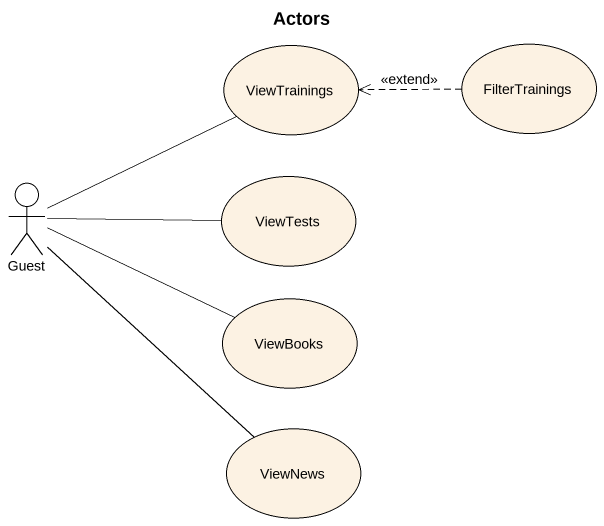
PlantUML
@startuml
title Actors
usecase ViewTrainings
usecase FilterTrainings
actor Guest
usecase ViewTests
usecase ViewBooks
usecase ViewNews
FilterTrainings .left.> ViewTrainings : <<extend>>
Guest -right- ViewTrainings
Guest -right- ViewTests
Guest -right- ViewBooks
Guest -- ViewNews
@enduml
